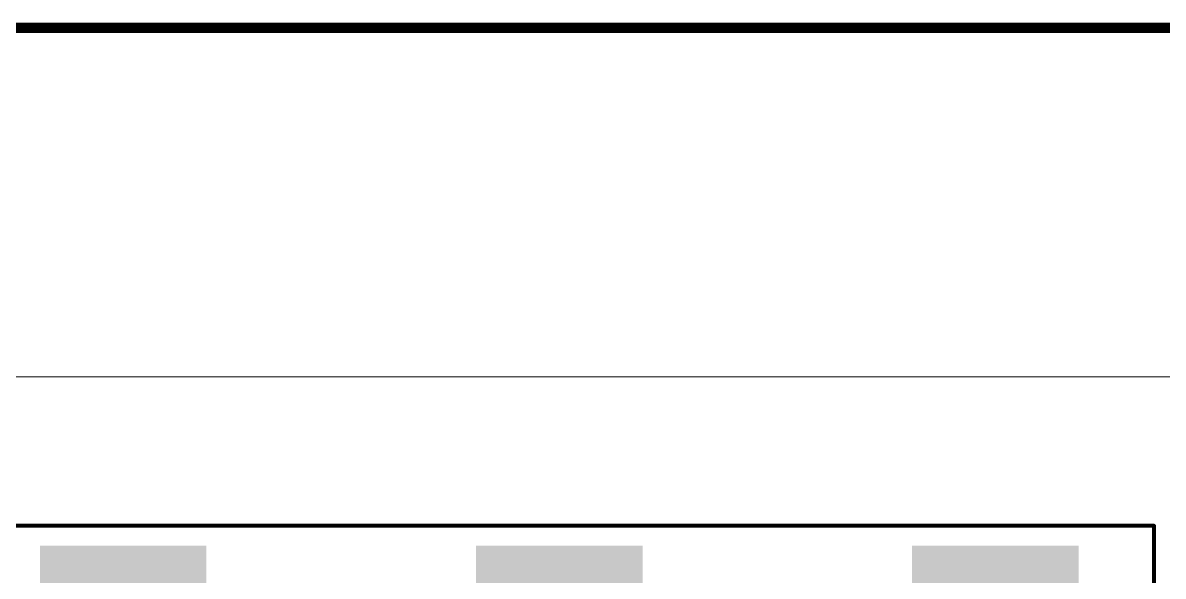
# Model space of a CAD drawing. Extents: x -68 to 70, y -45 to 46.
# Drawn here: x 16.36 to 30.75, y 36.65 to 43.63 of the extents above; entities that cross this region are included whole.
import ezdxf

# ---------------------------------------------------------------- set-up
doc = ezdxf.new("R2010")
doc.units = 0
for name, color, linetype in [('16', 132, 'CONTINUOUS'), ('20', 31, 'CONTINUOUS'), ('21', 253, 'CONTINUOUS'), ('40', 132, 'CONTINUOUS')]:
    doc.layers.add(name, color=color, linetype=linetype)

# ---------------------------------------------------------------- blocks, each defined once
blk = doc.blocks.new('RECT')
blk.add_solid([(-0.5, -0.5), (0.5, -0.5), (-0.5, 0.5), (0.5, 0.5)])

msp = doc.modelspace()

# ---------------------------------------------------------------- linework, layer by layer
at = {"layer": '20'}
msp.add_line((60.536, 39.156), (-60.401, 39.183), dxfattribs=at)
at = {"layer": '20', "const_width": 0.13}
msp.add_lwpolyline([(60.695, 43.569), (-60.175, 43.569)], dxfattribs=at)
at = {"layer": '21', "const_width": 0.001}
for points in [[(-60.5, 39.2), (60.5, 39.2)], [(-60.5, 38.1), (60.5, 38.1)]]:
    msp.add_lwpolyline(points, dxfattribs=at)
at = {"layer": '40', "const_width": 0.05}
for points in [[(13.979, 37.288), (30.629, 37.288)], [(30.629, 37.288), (30.629, 23.188)]]:
    msp.add_lwpolyline(points, dxfattribs=at)
at = {"layer": '40', "const_width": 0.025}
for points in [[(30.6415, 37.288, 1), (30.6165, 37.288)], [(30.629, 37.2755, 1), (30.629, 37.3005)]]:
    msp.add_lwpolyline(points, format="xyb", dxfattribs=at)

# ---------------------------------------------------------------- block references
at = {"layer": '16', "xscale": 1.1, "yscale": 2.1, "rotation": 90}
for p in [(17.629, 36.488), (23.129, 36.488), (28.629, 36.488)]:
    msp.add_blockref('RECT', p, dxfattribs=at)

doc.saveas('drawing.dxf')
